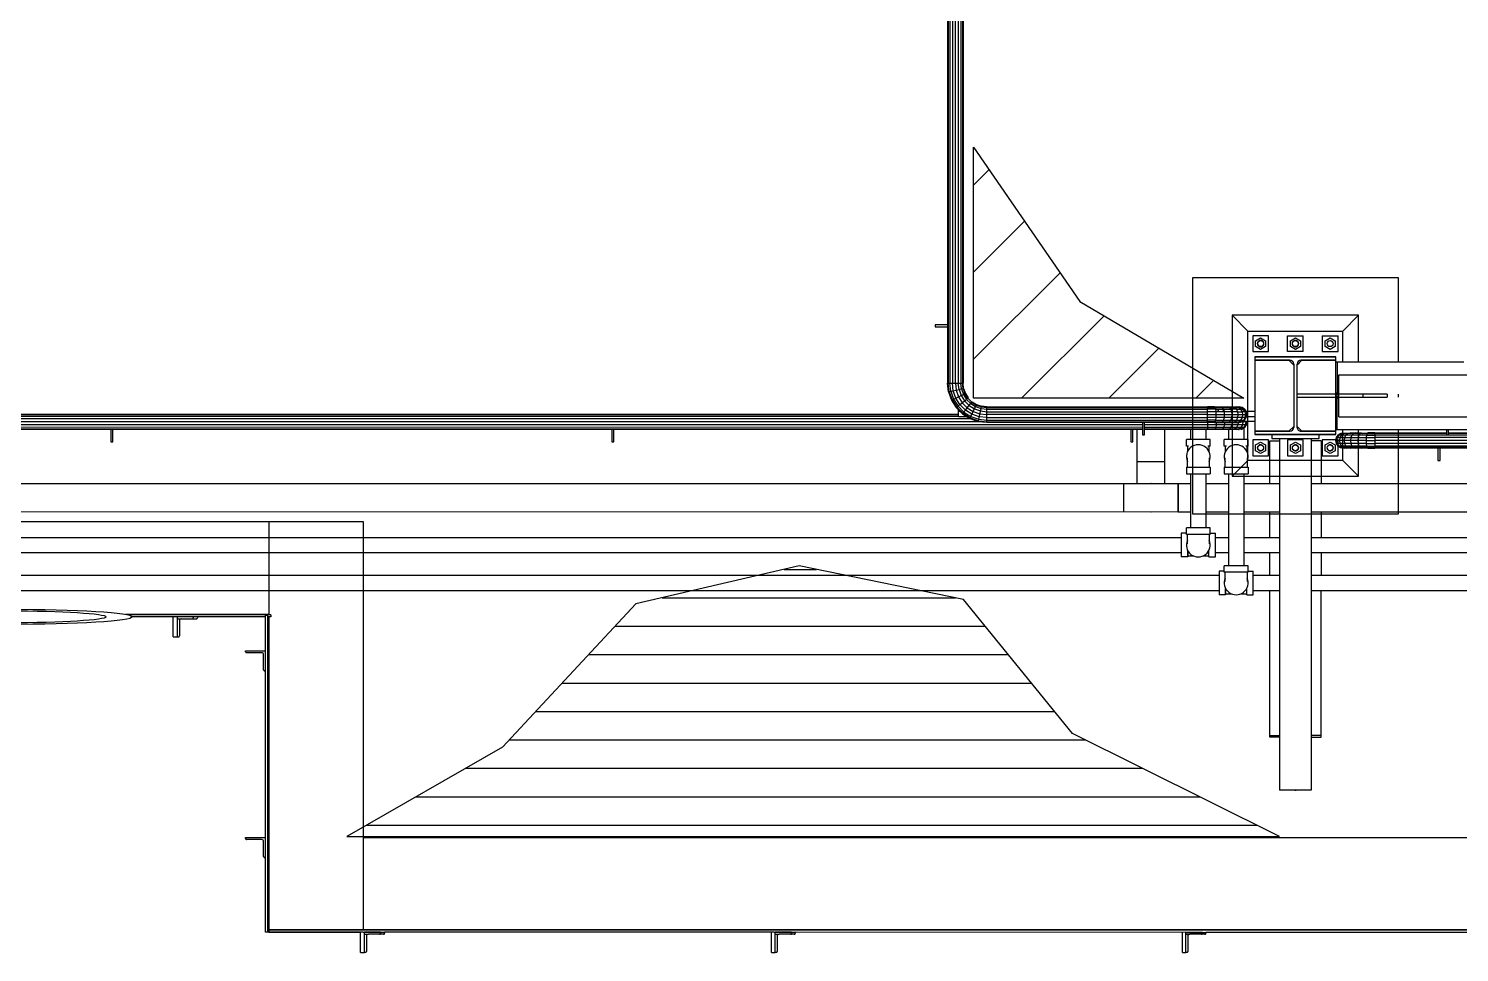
# Model space of a CAD drawing. Header units: metres. Extents: x 0 to 63075, y 0 to 44550.
# Drawn here: x 58190 to 58870, y 36322 to 36761 of the extents above; entities that cross this region are included whole.
import ezdxf

# ---------------------------------------------------------------- set-up
doc = ezdxf.new("R2010")
doc.units = ezdxf.units.M
doc.header["$LTSCALE"] = 75
for name, color, linetype in [('GSB', 7, 'Continuous'), ('ML6', 1, 'Continuous'), ('SL1', 8, 'Continuous')]:
    doc.layers.add(name, color=color, linetype=linetype)

# ---------------------------------------------------------------- blocks, each defined once
blk = doc.blocks.new('A$C6bae614f')
at = {"layer": 'SL1'}
h = blk.add_hatch(dxfattribs=at)
h.set_pattern_fill('_USER', color=256, scale=195, angle=44.9981, style=0, pattern_type=0)
h.set_pattern_definition([(44.99813, (326091.56, -18363.04), (-137.8813, 137.89033), [])])
h.paths.add_polyline_path([(404987.1, 18751.5), (405505.8, 18445.1), (404650.5, 18445.1), (404650.5, 19241)])
h = blk.add_hatch(dxfattribs=at)
h.set_pattern_fill('_USER', color=256, scale=90, angle=-0.0019, style=0, pattern_type=0)
h.set_pattern_definition([(359.99813, (326091.565, -18363.04), (0.00294, 90), [])])
h.paths.add_polyline_path([(402666.5, 17056.7), (405619.7, 17056.6), (404964.3, 17383.5), (404618.8, 17807.7), (404098.9, 17914.1), (403581.4, 17793.6), (403159.3, 17339.7)])
for p, q in [((404568.7, 21739.7), (404568.6, 18493.3)), ((404570.6, 21739.7), (404570.5, 18493.3)), ((404575.9, 21739.7), (404575.8, 18493.3)), ((404583.8, 21739.7), (404583.7, 18493.3)), ((404593, 18493.3), (404593.1, 21739.7)), ((404602.5, 21739.7), (404602.4, 18493.3)), ((404610.4, 21739.7), (404610.3, 18493.3)), ((404615.7, 21739.7), (404615.6, 18493.3)), ((404617.5, 21739.7), (404617.4, 18493.3)), ((405344.5, 18078.2), (405344.6, 18828.2)), ((405344.6, 18828.2), (405994.6, 18828.2)), ((405994.6, 18828.2), (405994.5, 18560.2)), ((405469.6, 18708.2), (405469.5, 18198.2)), ((405869.6, 18708.2), (405469.6, 18708.2)), ((405469.6, 18708.2), (405519.5, 18658.2)), ((405819.5, 18658.2), (405869.6, 18708.2)), ((405869.5, 18560.2), (405869.6, 18708.2)), ((404529.5, 18677.9), (404529.5, 18671.5)), ((404568.7, 18677.9), (404529.5, 18677.9)), ((404529.5, 18671.5), (404568.7, 18671.5)), ((405519.5, 18248.2), (405519.5, 18658.2)), ((405519.5, 18658.2), (405819.5, 18658.2)), ((405534.5, 18643.2), (405534.5, 18593.2)), ((405584.5, 18643.2), (405534.5, 18643.2)), ((405543.7, 18627.4), (405559.5, 18636.5)), ((405543.7, 18609.1), (405543.7, 18627.4)), ((405550.6, 18622.5), (405549.6, 18618.2)), ((405549.6, 18618.2), (405550.6, 18613.9)), ((405553.4, 18626), (405550.6, 18622.5)), ((405557.3, 18627.9), (405553.4, 18626)), ((405561.8, 18627.9), (405557.3, 18627.9)), ((405559.5, 18636.5), (405575.4, 18627.4)), ((405565.7, 18626), (405561.8, 18627.9)), ((405568.5, 18622.5), (405565.7, 18626)), ((405569.5, 18618.2), (405568.5, 18622.5)), ((405568.5, 18613.9), (405569.5, 18618.2)), ((405575.4, 18627.4), (405575.4, 18609.1)), ((405584.5, 18593.2), (405584.5, 18643.2)), ((405644.5, 18593.2), (405644.5, 18643.2)), ((405644.5, 18643.2), (405694.5, 18643.2)), ((405653.7, 18627.3), (405669.5, 18636.5)), ((405653.7, 18609.1), (405653.7, 18627.3)), ((405660.6, 18622.5), (405659.6, 18618.2)), ((405659.6, 18618.2), (405660.6, 18613.9)), ((405663.4, 18626), (405660.6, 18622.5)), ((405667.3, 18627.9), (405663.4, 18626)), ((405671.8, 18627.9), (405667.3, 18627.9)), ((405669.5, 18636.5), (405685.4, 18627.3)), ((405675.7, 18626), (405671.8, 18627.9)), ((405678.5, 18622.5), (405675.7, 18626)), ((405679.5, 18618.2), (405678.5, 18622.5)), ((405678.5, 18613.9), (405679.5, 18618.2)), ((405685.4, 18627.3), (405685.4, 18609.1)), ((405694.5, 18593.2), (405694.5, 18643.2)), ((405754.5, 18643.2), (405754.5, 18593.2)), ((405754.5, 18643.2), (405804.5, 18643.2)), ((405763.7, 18627.3), (405779.5, 18636.5)), ((405763.7, 18609.1), (405763.7, 18627.3)), ((405779.5, 18636.5), (405795.4, 18627.3)), ((405795.4, 18627.3), (405795.4, 18609.1)), ((405804.5, 18593.2), (405804.5, 18643.2)), ((405819.5, 18560.2), (405819.5, 18658.2)), ((405534.5, 18593.2), (405584.5, 18593.2)), ((405541.5, 18576.2), (405797.5, 18576.2)), ((405797.5, 18576.2), (405541.5, 18576.2)), ((405541.5, 18576.2), (405541.5, 18330.2)), ((405559.5, 18600), (405543.7, 18609.1)), ((405550.6, 18613.9), (405553.4, 18610.5)), ((405553.4, 18610.5), (405557.3, 18608.5)), ((405557.3, 18608.5), (405561.8, 18608.5)), ((405575.4, 18609.1), (405559.5, 18600)), ((405561.8, 18608.5), (405565.7, 18610.5)), ((405565.7, 18610.5), (405568.5, 18613.9)), ((405694.5, 18593.2), (405644.5, 18593.2)), ((405669.5, 18600), (405653.7, 18609.1)), ((405660.6, 18613.9), (405663.4, 18610.5)), ((405663.4, 18610.5), (405667.3, 18608.5)), ((405667.3, 18608.5), (405671.8, 18608.5)), ((405685.4, 18609.1), (405669.5, 18600)), ((405671.8, 18608.5), (405675.7, 18610.5)), ((405675.7, 18610.5), (405678.5, 18613.9)), ((405754.5, 18593.2), (405804.5, 18593.2)), ((405779.5, 18600), (405763.7, 18609.1)), ((405795.4, 18609.1), (405779.5, 18600)), ((405797.5, 18330.2), (405797.5, 18576.2)), ((405652.3, 18565.5), (405541.5, 18565.5)), ((405541.5, 18565.5), (405652.3, 18565.5)), ((405649.3, 18565.5), (405541.5, 18565.5)), ((405649.3, 18565.5), (405664.3, 18550.5)), ((405664.3, 18553.5), (405664.3, 18352.9)), ((405689.8, 18565.5), (405674.8, 18550.5)), ((405674.8, 18352.9), (405674.8, 18553.5)), ((405797.5, 18565.5), (405686.8, 18565.5)), ((405686.8, 18565.5), (405797.5, 18565.5)), ((405797.5, 18560.2), (406203, 18560.2)), ((405801.5, 18560.2), (405801.5, 18462.4)), ((404571.8, 18465.6), (404568.6, 18493.3)), ((404568.6, 18493.3), (404570.5, 18493.3)), ((404570.5, 18493.3), (404575.8, 18493.3)), ((404573.6, 18466), (404570.5, 18493.3)), ((404575.8, 18493.3), (404583.7, 18493.3)), ((404578.7, 18467.2), (404575.8, 18493.3)), ((404586.4, 18468.9), (404583.7, 18493.3)), ((404583.7, 18493.3), (404593, 18493.3)), ((404593, 18493.3), (404602.4, 18493.3)), ((404593, 18493.3), (404595.6, 18471)), ((404604.7, 18473.1), (404602.4, 18493.3)), ((404602.4, 18493.3), (404610.3, 18493.3)), ((404610.3, 18493.3), (404615.6, 18493.3)), ((404612.4, 18474.9), (404610.3, 18493.3)), ((404615.6, 18493.3), (404617.4, 18493.3)), ((404617.5, 18476), (404615.6, 18493.3)), ((404619.3, 18476.4), (404617.4, 18493.3)), ((405807.5, 18386.7), (405807.5, 18519.7)), ((405807.5, 18519.7), (410931.5, 18519.5)), ((404571.8, 18465.6), (404573.6, 18466)), ((404571.8, 18465.6), (404581, 18439.3)), ((404573.6, 18466), (404578.7, 18467.2)), ((404573.6, 18466), (404582.6, 18440.1)), ((404578.7, 18467.2), (404586.4, 18468.9)), ((404578.7, 18467.2), (404587.4, 18442.4)), ((404581, 18439.3), (404582.6, 18440.1)), ((404581, 18439.3), (404595.8, 18415.7)), ((404582.6, 18440.1), (404587.4, 18442.4)), ((404582.6, 18440.1), (404597.2, 18416.9)), ((404586.4, 18468.9), (404595.6, 18471)), ((404594.5, 18445.8), (404586.4, 18468.9)), ((404587.4, 18442.4), (404594.5, 18445.8)), ((404587.4, 18442.4), (404601.4, 18420.2)), ((404594.5, 18445.8), (404611.4, 18453.9)), ((404607.6, 18425.1), (404594.5, 18445.8)), ((404595.6, 18471), (404604.7, 18473.1)), ((404595.6, 18471), (404602.9, 18449.9)), ((404602.9, 18449.9), (404614.9, 18430.9)), ((404604.7, 18473.1), (404612.4, 18474.9)), ((404604.7, 18473.1), (404611.4, 18453.9)), ((404611.4, 18453.9), (404618.5, 18457.4)), ((404611.4, 18453.9), (404622.2, 18436.7)), ((404612.4, 18474.9), (404617.5, 18476)), ((404612.4, 18474.9), (404618.5, 18457.4)), ((404614.9, 18430.9), (404622.2, 18436.7)), ((404617.5, 18476), (404619.3, 18476.4)), ((404617.5, 18476), (404623.3, 18459.7)), ((404618.5, 18457.4), (404623.3, 18459.7)), ((404618.5, 18457.4), (404628.3, 18441.7)), ((404619.3, 18476.4), (404624.9, 18460.5)), ((404622.2, 18436.7), (404628.3, 18441.7)), ((404622.2, 18436.7), (404636.5, 18422.4)), ((404623.3, 18459.7), (404624.9, 18460.5)), ((404632.5, 18445), (404623.3, 18459.7)), ((404624.9, 18460.5), (404633.9, 18446.1)), ((404628.3, 18441.7), (404632.5, 18445)), ((404628.3, 18441.7), (404641.5, 18428.6)), ((404633.9, 18446.1), (404632.5, 18445)), ((404644.7, 18432.7), (404632.5, 18445)), ((405960.6, 18458), (405674.8, 18458)), ((405674.8, 18448.5), (405960.6, 18448.5)), ((405797.5, 18462.4), (405807.5, 18462.4)), ((405807.5, 18456.1), (405797.5, 18456.1)), ((405807.5, 18450.3), (405797.5, 18450.3)), ((405807.5, 18444), (405797.5, 18444)), ((405797.8, 18456.1), (405797.8, 18450.3)), ((405801.5, 18346.2), (405801.5, 18444)), ((405819.5, 18458), (405819.5, 18458.2)), ((405819.5, 18448.2), (405819.5, 18448.5)), ((405869.5, 18458), (405869.5, 18458.2)), ((405869.5, 18448.2), (405869.5, 18448.5)), ((405882.7, 18458), (405882.7, 18448.5)), ((405960.6, 18458), (405960.6, 18448.5)), ((405994.5, 18458.2), (405994.5, 18448.2)), ((398547.5, 18394.8), (404602.5, 18394.6)), ((404602.5, 18392.8), (398547.5, 18393)), ((404595.8, 18415.7), (404597.2, 18416.9)), ((404595.8, 18415.7), (404615.5, 18396)), ((404597.2, 18416.9), (404601.4, 18420.2)), ((404597.2, 18416.9), (404616.6, 18397.5)), ((404601.4, 18420.2), (404607.6, 18425.1)), ((404601.4, 18420.2), (404619.9, 18401.6)), ((404602.5, 18386.8), (404602.5, 18408.9)), ((404603, 18403.3), (404603, 18408.4)), ((404608.2, 18403.3), (404603, 18403.3)), ((404607.6, 18425.1), (404614.9, 18430.9)), ((404624.9, 18407.8), (404607.6, 18425.1)), ((404614.9, 18430.9), (404630.7, 18415.1)), ((404615.5, 18396), (404616.6, 18397.5)), ((404615.5, 18396), (404639.1, 18381.2)), ((404616.6, 18397.5), (404624.9, 18407.8)), ((404616.6, 18397.5), (404639.9, 18382.9)), ((404619.9, 18401.6), (404642.2, 18387.6)), ((404624.9, 18407.8), (404630.7, 18415.1)), ((404645.6, 18394.8), (404624.9, 18407.8)), ((404630.7, 18415.1), (404644.7, 18432.7)), ((404630.7, 18415.1), (404649.7, 18403.2)), ((404636.5, 18422.4), (404653.7, 18411.6)), ((404641.5, 18428.6), (404657.1, 18418.7)), ((404642.2, 18387.6), (404659.4, 18423.5)), ((404645.9, 18434.2), (404644.7, 18432.7)), ((404644.7, 18432.7), (404659.4, 18423.5)), ((404668.7, 18386.7), (404645.6, 18394.8)), ((404645.9, 18434.2), (404660.2, 18425.1)), ((404649.7, 18403.2), (404670.8, 18395.8)), ((404653.7, 18411.6), (404672.9, 18404.9)), ((404657.1, 18418.7), (404674.6, 18412.6)), ((404659.4, 18423.5), (404660.2, 18425.1)), ((404659.4, 18423.5), (404675.8, 18417.7)), ((404660.2, 18425.1), (404676.2, 18419.6)), ((404666.9, 18378.9), (404674.6, 18412.6)), ((404670.8, 18395.8), (404693, 18393.3)), ((404672.9, 18404.9), (404693, 18402.6)), ((404674.6, 18412.6), (404675.8, 18417.7)), ((404674.6, 18412.6), (404693, 18410.5)), ((404675.8, 18417.7), (404676.2, 18419.6)), ((404675.8, 18417.7), (404693, 18415.8)), ((404693, 18417.7), (404676.2, 18419.6)), ((404693, 18417.7), (405391.5, 18417.6)), ((404693, 18415.8), (404693, 18417.7)), ((404693, 18402.6), (404693, 18415.8)), ((404693, 18415.8), (405391.5, 18415.8)), ((404693, 18410.5), (405391.5, 18410.5)), ((404693, 18402.6), (405391.5, 18402.6)), ((404693, 18393.3), (404693, 18402.6)), ((404693, 18383.9), (404693, 18393.3)), ((405391.5, 18393.2), (404693, 18393.3)), ((405391.5, 18410.5), (405391.5, 18417.6)), ((405413.8, 18417.6), (405391.5, 18417.6)), ((405391.5, 18415.8), (405415.9, 18415.8)), ((405391.5, 18402.6), (405391.5, 18410.5)), ((405417.6, 18410.5), (405391.5, 18410.5)), ((405418.8, 18402.6), (405391.5, 18402.6)), ((405391.5, 18393.2), (405391.5, 18402.6)), ((405391.5, 18383.9), (405391.5, 18393.2)), ((405391.5, 18393.2), (405419.2, 18393.2)), ((405410, 18410.5), (405411.7, 18415.8)), ((405413.8, 18417.6), (405469.7, 18417.6)), ((405415.9, 18415.8), (405413.8, 18417.6)), ((405415.9, 18415.8), (405490.1, 18415.8)), ((405415.9, 18415.8), (405417.6, 18410.5)), ((405418.8, 18402.6), (405417.6, 18410.5)), ((405417.6, 18410.5), (405464.7, 18410.5)), ((405425.3, 18403.2), (405418.7, 18403.2)), ((405487.4, 18402.6), (405418.8, 18402.6)), ((405419.2, 18393.2), (405418.8, 18402.6)), ((405418.8, 18383.9), (405419.2, 18393.2)), ((405419.2, 18393.2), (405445.5, 18393.2)), ((405425.2, 18402.6), (405427.4, 18410.5)), ((405439, 18415.8), (405434.9, 18417.6)), ((405442.4, 18410.5), (405439, 18415.8)), ((405441.7, 18407.1), (405439.8, 18402.6)), ((405441.4, 18408.2), (405443.1, 18408.2)), ((405443.1, 18402.6), (405441.4, 18408.2)), ((405442.7, 18409.5), (405442.2, 18408.2)), ((405442.4, 18410.5), (405444.7, 18402.6)), ((405445.5, 18393.2), (405444.7, 18402.6)), ((405444.7, 18383.9), (405445.5, 18393.2)), ((405445.5, 18393.2), (405503.6, 18393.2)), ((405459.7, 18415.8), (405453.9, 18417.6)), ((405464.7, 18410.5), (405459.7, 18415.8)), ((405462.4, 18415.8), (405460.9, 18414.5)), ((405483.2, 18410.5), (405464.7, 18410.5)), ((405467.9, 18402.6), (405464.7, 18410.5)), ((405473.2, 18415.8), (405466.1, 18410.5)), ((405469.1, 18393.2), (405467.9, 18402.6)), ((405467.9, 18383.9), (405469.1, 18393.2)), ((405469.7, 18417.6), (405481.6, 18417.6)), ((405477, 18415.8), (405469.7, 18417.6)), ((405478.3, 18414.7), (405472.2, 18410.5)), ((405479.3, 18413.8), (405474.3, 18410.5)), ((405477, 18415.8), (405483.2, 18410.5)), ((405481.8, 18411.7), (405480, 18410.5)), ((405490.1, 18415.8), (405481.6, 18417.6)), ((405481.6, 18417.6), (405489, 18417.6)), ((405487.4, 18402.6), (405483.2, 18410.5)), ((405483.2, 18410.5), (405497.2, 18410.5)), ((405488.8, 18393.2), (405487.4, 18402.6)), ((405487.4, 18402.6), (405502, 18402.6)), ((405487.4, 18383.9), (405488.8, 18393.2)), ((405498.1, 18415.8), (405489, 18417.6)), ((405489, 18417.6), (405491.5, 18417.6)), ((405497.2, 18410.5), (405490.1, 18415.8)), ((405490.1, 18415.8), (405498.1, 18415.8)), ((405500.9, 18415.8), (405491.5, 18417.6)), ((405497.2, 18410.5), (405508.8, 18410.5)), ((405502, 18402.6), (405497.2, 18410.5)), ((405505.9, 18410.5), (405498.1, 18415.8)), ((405498.1, 18415.8), (405500.9, 18415.8)), ((405508.8, 18410.5), (405500.9, 18415.8)), ((405509.8, 18403.2), (405501.6, 18403.2)), ((405511, 18402.6), (405502, 18402.6)), ((405503.6, 18393.2), (405502, 18402.6)), ((405502, 18383.9), (405503.6, 18393.2)), ((405506.5, 18408.2), (405503.1, 18410.5)), ((405503.6, 18393.2), (405512.8, 18393.2)), ((405510.3, 18402.6), (405506.5, 18408.2)), ((405508.8, 18410.5), (405514.1, 18402.6)), ((405512.8, 18393.2), (405511, 18402.6)), ((405511, 18383.9), (405512.8, 18393.2)), ((405515.9, 18393.2), (405512.8, 18393.2)), ((405541.5, 18403.2), (405513.6, 18403.2)), ((405514.1, 18402.6), (405515.9, 18393.2)), ((405514.1, 18383.9), (405515.9, 18393.2)), ((404602.5, 18387.5), (398547.5, 18387.7)), ((404643.6, 18379.6), (398547.5, 18379.8)), ((404680.8, 18370.2), (398547.5, 18370.4)), ((405185.2, 18360.9), (398547.5, 18361.1)), ((405185.2, 18353), (398547.5, 18353.2)), ((405185.2, 18347.7), (398547.5, 18347.9)), ((405185.2, 18345.8), (398547.5, 18346)), ((401919.5, 18345.9), (401919.5, 18306.8)), ((401925.9, 18306.8), (401925.9, 18345.9)), ((403505.5, 18345.9), (403505.5, 18306.8)), ((403511.9, 18306.8), (403511.9, 18345.9)), ((404630.2, 18386.8), (404602.5, 18386.8)), ((404639.1, 18381.2), (404639.9, 18382.9)), ((404639.1, 18381.2), (404665.4, 18372)), ((404639.9, 18382.9), (404642.2, 18387.6)), ((404639.9, 18382.9), (404665.8, 18373.8)), ((404642.2, 18387.6), (404666.9, 18378.9)), ((404665.4, 18372), (404665.8, 18373.8)), ((404665.4, 18372), (404693, 18368.9)), ((404665.8, 18373.8), (404666.9, 18378.9)), ((404665.8, 18373.8), (404693, 18370.7)), ((404666.9, 18378.9), (404693, 18376)), ((404693, 18383.9), (404668.7, 18386.7)), ((404693, 18383.9), (405391.5, 18383.9)), ((404693, 18376), (404693, 18383.9)), ((404693, 18370.7), (404693, 18376)), ((404693, 18376), (405391.5, 18376)), ((404693, 18368.9), (404693, 18370.7)), ((404693, 18370.7), (405391.5, 18370.7)), ((404693, 18368.9), (405391.5, 18368.8)), ((405148.7, 18345.8), (405148.7, 18306.7)), ((405155, 18306.7), (405155, 18345.8)), ((405167.6, 18345.8), (405167.6, 18174.7)), ((405185.2, 18368.8), (405185.2, 18329.7)), ((405191.5, 18329.7), (405191.5, 18368.8)), ((405391.5, 18360.9), (405191.5, 18360.9)), ((405391.5, 18353), (405191.5, 18353)), ((405391.5, 18347.7), (405191.5, 18347.7)), ((405391.5, 18345.8), (405191.5, 18345.8)), ((405256.5, 18174.7), (405256.5, 18345.8)), ((405337.9, 18345.8), (405337.9, 18314.3)), ((405386.2, 18345.8), (405386.2, 18314.3)), ((405418.8, 18383.9), (405391.5, 18383.9)), ((405391.5, 18370.7), (405391.5, 18383.9)), ((405417.6, 18376), (405391.5, 18376)), ((405415.9, 18370.7), (405391.5, 18370.7)), ((405391.5, 18368.8), (405391.5, 18370.7)), ((405391.5, 18368.8), (405391.5, 18360.9)), ((405413.8, 18368.8), (405391.5, 18368.8)), ((405418.8, 18360.9), (405391.5, 18360.9)), ((405391.5, 18360.9), (405391.5, 18347.7)), ((405442.4, 18353), (405391.5, 18353)), ((405391.5, 18347.7), (405391.5, 18345.8)), ((405415.9, 18347.7), (405391.5, 18347.7)), ((405413.8, 18345.8), (405391.5, 18345.8)), ((405413.8, 18368.8), (405415.9, 18370.7)), ((405413.8, 18368.8), (405434.9, 18368.8)), ((405415.9, 18347.7), (405413.8, 18345.8)), ((405434.9, 18345.8), (405413.8, 18345.8)), ((405415.9, 18370.7), (405417.6, 18376)), ((405415.9, 18370.7), (405490.1, 18370.7)), ((405417.6, 18353), (405415.9, 18347.7)), ((405439, 18347.7), (405415.9, 18347.7)), ((405417.6, 18376), (405418.8, 18383.9)), ((405417.6, 18376), (405508.8, 18376)), ((405418.8, 18360.9), (405417.6, 18353)), ((405487.4, 18383.9), (405418.8, 18383.9)), ((405419.2, 18368.8), (405418.8, 18360.9)), ((405444.7, 18360.9), (405418.8, 18360.9)), ((405434.9, 18368.8), (405439, 18370.7)), ((405434.9, 18368.8), (405453.9, 18368.8)), ((405439, 18347.7), (405434.9, 18345.8)), ((405453.9, 18345.8), (405434.9, 18345.8)), ((405439, 18370.7), (405442.4, 18376)), ((405442.4, 18353), (405439, 18347.7)), ((405459.7, 18347.7), (405439, 18347.7)), ((405442.4, 18376), (405444.7, 18383.9)), ((405444.7, 18360.9), (405442.4, 18353)), ((405464.6, 18353), (405442.4, 18353)), ((405445.4, 18368.8), (405444.7, 18360.9)), ((405467.9, 18360.9), (405444.7, 18360.9)), ((405453.9, 18368.8), (405459.7, 18370.7)), ((405453.9, 18368.8), (405491.5, 18368.8)), ((405459.7, 18347.7), (405453.9, 18345.8)), ((405469.7, 18345.8), (405453.9, 18345.8)), ((405457.9, 18345.8), (405457.9, 18314.3)), ((405459.7, 18370.7), (405464.7, 18376)), ((405464.6, 18353), (405459.7, 18347.7)), ((405477, 18347.7), (405459.7, 18347.7)), ((405467.9, 18360.9), (405464.6, 18353)), ((405483.2, 18353), (405464.6, 18353)), ((405464.7, 18376), (405467.9, 18383.9)), ((405468.9, 18368.8), (405467.9, 18360.9)), ((405487.3, 18360.9), (405467.9, 18360.9)), ((405469.7, 18368.8), (405477, 18370.7)), ((405477, 18347.7), (405469.7, 18345.8)), ((405489, 18345.8), (405469.7, 18345.8)), ((405477, 18370.7), (405483.2, 18376)), ((405483.2, 18353), (405477, 18347.7)), ((405498.1, 18347.7), (405477, 18347.7)), ((405481.6, 18368.8), (405490.1, 18370.7)), ((405490.1, 18347.7), (405481.6, 18345.8)), ((405483.2, 18376), (405487.4, 18383.9)), ((405487.3, 18360.9), (405483.2, 18353)), ((405497.2, 18353), (405483.2, 18353)), ((405488.6, 18368.8), (405487.3, 18360.9)), ((405501.9, 18360.9), (405487.3, 18360.9)), ((405514.1, 18383.9), (405487.4, 18383.9)), ((405489, 18368.8), (405498.1, 18370.7)), ((405498.1, 18347.7), (405489, 18345.8)), ((405489, 18345.8), (405491.5, 18345.8)), ((405490.1, 18370.7), (405497.2, 18376)), ((405490.1, 18370.7), (405498.1, 18370.7)), ((405497.2, 18353), (405490.1, 18347.7)), ((405491.5, 18368.8), (405500.9, 18370.7)), ((405500.9, 18347.7), (405491.5, 18345.8)), ((405497.2, 18376), (405502, 18383.9)), ((405501.9, 18360.9), (405497.2, 18353)), ((405505.9, 18353), (405497.2, 18353)), ((405498.1, 18370.7), (405505.9, 18376)), ((405498.1, 18370.7), (405500.9, 18370.7)), ((405505.9, 18353), (405498.1, 18347.7)), ((405498.1, 18347.7), (405500.9, 18347.7)), ((405503.6, 18370.2), (405498.5, 18370.2)), ((405500.9, 18370.7), (405508.8, 18376)), ((405508.8, 18353), (405500.9, 18347.7)), ((405503.6, 18370.2), (405501.9, 18360.9)), ((405511, 18360.9), (405501.9, 18360.9)), ((405541.5, 18372), (405502.9, 18372)), ((405503.3, 18372), (405503.6, 18370.2)), ((405512.8, 18370.2), (405503.6, 18370.2)), ((405505.9, 18376), (405511, 18383.9)), ((405511, 18360.9), (405505.9, 18353)), ((405505.9, 18353), (405508.8, 18353)), ((405506.2, 18351.2), (405506.2, 18314.3)), ((405508.8, 18376), (405514.1, 18383.9)), ((405514.1, 18360.9), (405508.8, 18353)), ((405512.8, 18370.2), (405511, 18360.9)), ((405511, 18360.9), (405514.1, 18360.9)), ((405512.5, 18372), (405512.8, 18370.2)), ((405512.8, 18370.2), (405515.9, 18370.2)), ((405515.9, 18370.2), (405514.1, 18360.9)), ((405541.5, 18386.7), (405514.7, 18386.7)), ((405515.6, 18372), (405515.9, 18370.2)), ((405664.3, 18355.9), (405649.3, 18340.9)), ((405689.8, 18340.9), (405674.8, 18355.9)), ((405797.5, 18346.2), (410941.5, 18346)), ((405807.5, 18386.7), (410931.5, 18386.5)), ((405819.5, 18248.2), (405819.5, 18346.2)), ((405869.5, 18198.2), (405869.5, 18346.2)), ((405994.5, 18346.2), (405994.5, 18078.2)), ((406147.5, 18346.2), (406147.5, 18329.7)), ((406153.9, 18329.7), (406153.9, 18346.2)), ((401919.5, 18306.8), (401925.9, 18306.8)), ((403505.5, 18306.8), (403511.9, 18306.8)), ((405148.7, 18306.7), (405155, 18306.7)), ((405185.2, 18329.7), (405191.5, 18329.7)), ((405399.8, 18314.3), (405324.3, 18314.3)), ((405324.3, 18293.7), (405324.3, 18314.3)), ((405399.8, 18293.7), (405399.8, 18314.3)), ((405519.8, 18314.3), (405444.3, 18314.3)), ((405444.3, 18293.7), (405444.3, 18314.3)), ((405519.8, 18293.7), (405519.8, 18314.3)), ((405534.5, 18313.2), (405534.5, 18263.2)), ((405584.5, 18313.2), (405534.5, 18313.2)), ((405541.5, 18340.9), (405652.3, 18340.9)), ((405652.3, 18340.9), (405541.5, 18340.9)), ((405797.5, 18330.2), (405541.5, 18330.2)), ((405541.5, 18330.2), (405797.5, 18330.2)), ((405543.7, 18297.4), (405559.5, 18306.5)), ((405559.5, 18306.5), (405575.3, 18297.4)), ((405584.5, 18263.2), (405584.5, 18313.2)), ((405588.3, 18310.2), (405619.5, 18310.2)), ((405588.3, 18174.7), (405588.3, 18310.2)), ((405594.5, 18330.2), (405594.5, 18317.7)), ((405594.5, 18317.7), (405744.5, 18317.7)), ((405619.5, 18317.7), (405619.5, 17203.2)), ((405694.5, 18313.2), (405644.5, 18313.2)), ((405644.5, 18313.2), (405644.5, 18263.2)), ((405653.7, 18297.3), (405669.5, 18306.5)), ((405669.5, 18306.5), (405685.3, 18297.3)), ((405686.8, 18340.9), (405797.5, 18340.9)), ((405797.5, 18340.9), (405686.8, 18340.9)), ((405694.5, 18263.2), (405694.5, 18313.2)), ((405719.5, 18317.7), (405719.5, 17203.2)), ((405750.7, 18310.2), (405719.5, 18310.2)), ((405744.5, 18317.7), (405744.5, 18330.2)), ((405750.7, 18310.2), (405750.7, 18174.7)), ((405754.5, 18313.2), (405754.5, 18263.2)), ((405804.5, 18313.2), (405754.5, 18313.2)), ((405763.7, 18297.3), (405779.5, 18306.5)), ((405779.5, 18306.5), (405795.3, 18297.3)), ((405798.5, 18320.5), (405796.6, 18311.2)), ((405799.8, 18311.2), (405796.6, 18311.2)), ((405796.6, 18311.2), (405798.5, 18301.9)), ((405803.8, 18328.5), (405798.5, 18320.5)), ((405801.6, 18320.5), (405798.5, 18320.5)), ((405798.5, 18301.9), (405803.8, 18293.9)), ((405893.8, 18301.9), (405798.5, 18301.9)), ((405801.6, 18320.5), (405799.8, 18311.2)), ((405809, 18311.2), (405799.8, 18311.2)), ((405799.8, 18311.2), (405801.6, 18301.9)), ((405806.7, 18328.5), (405801.6, 18320.5)), ((405801.6, 18320.5), (405810.6, 18320.5)), ((405801.6, 18301.9), (405806.7, 18293.9)), ((405803.8, 18328.5), (405811.7, 18333.7)), ((405806.7, 18328.5), (405803.8, 18328.5)), ((405804.5, 18263.2), (405804.5, 18313.2)), ((405814.4, 18333.7), (405806.7, 18328.5)), ((405829.4, 18328.5), (405806.7, 18328.5)), ((405810.6, 18320.5), (405809, 18311.2)), ((405809, 18311.2), (405810.6, 18301.9)), ((405893.4, 18311.2), (405809, 18311.2)), ((405815.4, 18328.5), (405810.6, 18320.5)), ((405810.6, 18320.5), (405893.8, 18320.5)), ((405810.6, 18301.9), (405815.4, 18293.9)), ((405811.7, 18333.7), (405821, 18335.6)), ((405822.5, 18333.7), (405814.4, 18333.7)), ((405822.5, 18333.7), (405815.4, 18328.5)), ((405821, 18335.6), (405830.4, 18333.7)), ((405896.7, 18333.7), (405822.5, 18333.7)), ((405825.2, 18320.5), (405823.8, 18311.2)), ((405823.8, 18311.2), (405825.2, 18301.9)), ((405829.4, 18328.5), (405825.2, 18320.5)), ((405825.2, 18301.9), (405829.4, 18293.9)), ((405835.6, 18333.7), (405829.4, 18328.5)), ((405847.9, 18328.5), (405829.4, 18328.5)), ((405850.2, 18333.7), (405842.9, 18335.6)), ((405842.9, 18335.6), (405858.7, 18335.6)), ((405844.6, 18320.5), (405843.5, 18311.2)), ((405843.5, 18311.2), (405844.6, 18301.9)), ((405847.9, 18328.5), (405844.6, 18320.5)), ((405844.6, 18301.9), (405847.9, 18293.9)), ((405852.9, 18333.7), (405847.9, 18328.5)), ((405894.9, 18328.5), (405847.9, 18328.5)), ((405858.7, 18335.6), (405877.7, 18335.6)), ((405864.5, 18333.7), (405858.7, 18335.6)), ((405867.9, 18320.5), (405867.1, 18311.2)), ((405867.1, 18311.2), (405867.9, 18301.9)), ((405870.2, 18328.5), (405867.9, 18320.5)), ((405867.9, 18301.9), (405870.2, 18293.9)), ((405873.6, 18333.7), (405870.2, 18328.5)), ((405877.7, 18335.6), (405881.7, 18333.7)), ((405893.8, 18320.5), (405893.4, 18311.2)), ((405893.4, 18311.2), (405893.8, 18301.9)), ((405893.4, 18311.2), (405921, 18311.2)), ((405894.9, 18328.5), (405893.8, 18320.5)), ((405893.8, 18320.5), (405921, 18320.5)), ((405893.8, 18301.9), (405894.9, 18293.9)), ((405893.8, 18301.9), (405921, 18301.9)), ((405896.7, 18333.7), (405894.9, 18328.5)), ((405894.9, 18328.5), (405921, 18328.5)), ((405898.8, 18335.6), (405896.7, 18333.7)), ((405896.7, 18333.7), (405921, 18333.7)), ((405921, 18335.6), (405898.8, 18335.6)), ((405921, 18335.6), (406147.5, 18335.6)), ((405921, 18335.6), (405921, 18333.7)), ((406147.5, 18333.7), (405921, 18333.7)), ((405921, 18333.7), (405921, 18293.9)), ((410607.7, 18328.3), (405921, 18328.5)), ((410607.7, 18320.4), (405921, 18320.5)), ((410596.6, 18311.1), (405921, 18311.2)), ((410596.6, 18301.7), (405921, 18301.9)), ((406147.5, 18329.7), (406153.9, 18329.7)), ((406153.9, 18335.6), (410607.7, 18335.5)), ((410607.7, 18333.6), (406153.9, 18333.7)), ((405331.4, 18293.7), (405324.3, 18293.7)), ((405327.5, 18293.7), (405327.5, 18275.4)), ((405327.5, 18226.8), (405327.5, 18256.1)), ((405399.8, 18293.7), (405392.7, 18293.7)), ((405396.6, 18275.4), (405396.6, 18293.7)), ((405396.6, 18256.1), (405396.6, 18226.8)), ((405451.4, 18293.7), (405444.3, 18293.7)), ((405447.5, 18293.7), (405447.5, 18275.4)), ((405447.5, 18226.8), (405447.5, 18256.1)), ((405519.8, 18293.7), (405512.7, 18293.7)), ((405516.6, 18275.4), (405516.6, 18293.7)), ((405516.6, 18256.1), (405516.6, 18226.7)), ((405534.5, 18263.2), (405584.5, 18263.2)), ((405543.7, 18279.1), (405543.7, 18297.4)), ((405559.5, 18270), (405543.7, 18279.1)), ((405550.6, 18292.5), (405549.6, 18288.2)), ((405549.6, 18288.2), (405550.6, 18283.9)), ((405553.4, 18296), (405550.6, 18292.5)), ((405550.6, 18283.9), (405553.4, 18280.5)), ((405557.3, 18297.9), (405553.4, 18296)), ((405553.4, 18280.5), (405557.3, 18278.5)), ((405561.7, 18297.9), (405557.3, 18297.9)), ((405557.3, 18278.5), (405561.7, 18278.5)), ((405575.3, 18279.1), (405559.5, 18270)), ((405565.7, 18296), (405561.7, 18297.9)), ((405561.7, 18278.5), (405565.7, 18280.5)), ((405568.5, 18292.5), (405565.7, 18296)), ((405565.7, 18280.5), (405568.5, 18283.9)), ((405569.4, 18288.2), (405568.5, 18292.5)), ((405568.5, 18283.9), (405569.4, 18288.2)), ((405575.3, 18297.4), (405575.3, 18279.1)), ((405644.5, 18263.2), (405694.5, 18263.2)), ((405653.7, 18279.1), (405653.7, 18297.3)), ((405669.5, 18270), (405653.7, 18279.1)), ((405660.6, 18292.5), (405659.6, 18288.2)), ((405659.6, 18288.2), (405660.6, 18283.9)), ((405663.4, 18296), (405660.6, 18292.5)), ((405660.6, 18283.9), (405663.4, 18280.5)), ((405667.3, 18297.9), (405663.4, 18296)), ((405663.4, 18280.5), (405667.3, 18278.5)), ((405671.7, 18297.9), (405667.3, 18297.9)), ((405667.3, 18278.5), (405671.7, 18278.5)), ((405685.3, 18279.1), (405669.5, 18270)), ((405675.7, 18296), (405671.7, 18297.9)), ((405671.7, 18278.5), (405675.7, 18280.5)), ((405678.5, 18292.5), (405675.7, 18296)), ((405675.7, 18280.5), (405678.5, 18283.9)), ((405679.4, 18288.2), (405678.5, 18292.5)), ((405678.5, 18283.9), (405679.4, 18288.2)), ((405685.3, 18297.3), (405685.3, 18279.1)), ((405754.5, 18263.2), (405804.5, 18263.2)), ((405763.7, 18279.1), (405763.7, 18297.3)), ((405779.5, 18270), (405763.7, 18279.1)), ((405770.6, 18292.5), (405769.6, 18288.2)), ((405769.6, 18288.2), (405770.6, 18283.9)), ((405773.4, 18296), (405770.6, 18292.5)), ((405770.6, 18283.9), (405773.4, 18280.5)), ((405777.3, 18297.9), (405773.4, 18296)), ((405773.4, 18280.5), (405777.3, 18278.5)), ((405781.7, 18297.9), (405777.3, 18297.9)), ((405777.3, 18278.5), (405781.7, 18278.5)), ((405795.3, 18279.1), (405779.5, 18270)), ((405785.7, 18296), (405781.7, 18297.9)), ((405781.7, 18278.5), (405785.7, 18280.5)), ((405788.5, 18292.5), (405785.7, 18296)), ((405785.7, 18280.5), (405788.5, 18283.9)), ((405789.4, 18288.2), (405788.5, 18292.5)), ((405788.5, 18283.9), (405789.4, 18288.2)), ((405795.3, 18297.3), (405795.3, 18279.1)), ((405806.7, 18293.9), (405803.8, 18293.9)), ((405803.8, 18293.9), (405811.7, 18288.7)), ((405815.4, 18293.9), (405806.7, 18293.9)), ((405806.7, 18293.9), (405814.4, 18288.7)), ((405822.5, 18288.7), (405811.7, 18288.7)), ((405811.7, 18288.7), (405821, 18286.8)), ((405814.4, 18288.7), (405823.5, 18286.8)), ((405815.4, 18293.9), (405822.5, 18288.7)), ((405829.4, 18293.9), (405815.4, 18293.9)), ((405823.5, 18286.8), (405821, 18286.8)), ((405822.5, 18288.7), (405830.9, 18286.8)), ((405896.7, 18288.7), (405822.5, 18288.7)), ((405830.9, 18286.8), (405823.5, 18286.8)), ((405829.4, 18293.9), (405835.6, 18288.7)), ((405894.9, 18293.9), (405829.4, 18293.9)), ((405898.8, 18286.8), (405830.9, 18286.8)), ((405835.6, 18288.7), (405842.9, 18286.8)), ((405847.9, 18293.9), (405852.9, 18288.7)), ((405852.9, 18288.7), (405858.7, 18286.8)), ((405870.2, 18293.9), (405873.6, 18288.7)), ((405873.6, 18288.7), (405877.6, 18286.8)), ((405894.9, 18293.9), (405921, 18293.9)), ((405894.9, 18293.9), (405896.7, 18288.7)), ((405896.7, 18288.7), (405898.8, 18286.8)), ((405896.7, 18288.7), (405921, 18288.7)), ((405898.8, 18286.8), (405921, 18286.8)), ((405921, 18293.9), (405921, 18288.7)), ((410596.6, 18293.8), (405921, 18293.9)), ((405921, 18288.7), (405921, 18286.8)), ((410599.8, 18288.5), (405921, 18288.7)), ((410599.8, 18286.7), (405921, 18286.8)), ((406121, 18286.8), (406121, 18247.7)), ((406127.4, 18247.7), (406127.4, 18286.8)), ((405256.5, 18244.2), (405167.6, 18244.2)), ((405324.3, 18226.8), (405399.8, 18226.8)), ((405324.3, 18226.8), (405324.3, 18206.1)), ((405399.8, 18226.8), (405399.8, 18206.1)), ((405444.3, 18226.8), (405519.8, 18226.7)), ((405444.3, 18226.8), (405444.3, 18206.1)), ((405469.5, 18198.2), (405519.5, 18248.2)), ((405819.5, 18248.2), (405519.5, 18248.2)), ((405519.8, 18226.7), (405519.8, 18206.1)), ((405819.5, 18248.2), (405869.5, 18198.2)), ((406121, 18247.7), (406127.4, 18247.7)), ((398564.2, 18174.9), (405298, 18174.7)), ((405126, 18085.8), (405126, 18174.7)), ((405298, 18085.8), (405298, 18174.7)), ((405298, 18174.7), (405298, 18085.8)), ((405298, 18174.7), (405337.9, 18174.7)), ((405324.3, 18206.1), (405399.8, 18206.1)), ((405337.9, 18206.1), (405337.9, 18034.3)), ((405386.2, 18206.1), (405386.2, 18034.3)), ((405386.2, 18174.7), (405457.9, 18174.7)), ((405444.3, 18206.1), (405519.8, 18206.1)), ((405457.9, 18206.1), (405457.9, 17914.3)), ((405469.5, 18198.2), (405869.5, 18198.2)), ((405506.2, 18206.1), (405506.2, 17914.3)), ((405506.2, 18174.7), (405619.5, 18174.7)), ((405719.5, 18174.7), (410607.7, 18174.5)), ((398564.2, 18086), (405298, 18085.8)), ((405298, 18085.8), (405337.9, 18085.8)), ((405994.5, 18078.2), (405344.5, 18078.2)), ((405386.2, 18085.8), (405457.9, 18085.8)), ((405506.2, 18085.8), (405619.5, 18085.8)), ((405588.3, 18004.3), (405588.3, 18085.8)), ((405719.5, 18085.8), (410607.7, 18085.6)), ((405750.7, 18085.8), (405750.7, 18004.3)), ((402719.5, 18053.3), (392169.5, 18053.7)), ((402419.5, 18053.3), (402419.5, 17759)), ((402719.5, 16761.3), (402719.5, 18053.3)), ((405399.7, 18034.3), (405324.3, 18034.3)), ((405324.3, 18013.7), (405324.3, 18034.3)), ((405399.7, 18013.7), (405399.7, 18034.3)), ((398564.2, 18004.6), (405307.9, 18004.4)), ((405307.9, 18017.9), (405307.9, 17942.5)), ((405324.3, 18017.9), (405307.9, 18017.9)), ((405399.7, 18013.7), (405324.3, 18013.7)), ((405327.5, 17984.3), (405327.5, 18013.7)), ((405396.6, 18013.7), (405396.6, 17984.3)), ((405399.7, 18017.9), (405416.1, 18017.9)), ((405416.1, 17942.5), (405416.1, 18017.9)), ((405416.1, 18004.4), (405457.9, 18004.4)), ((405506.2, 18004.4), (405619.5, 18004.3)), ((405719.5, 18004.3), (410607.7, 18004.2)), ((398564.2, 17956.3), (405307.9, 17956.1)), ((405328.6, 17942.5), (405307.9, 17942.5)), ((405328.6, 17945.7), (405328.6, 17962.8)), ((405328.6, 17962.8), (405328.6, 17942.5)), ((405328.6, 17945.7), (405346.9, 17945.7)), ((405377.2, 17945.7), (405395.5, 17945.7)), ((405395.5, 17942.5), (405395.5, 17962.8)), ((405395.5, 17942.5), (405416.1, 17942.5)), ((405416.1, 17956.1), (405457.9, 17956.1)), ((405506.2, 17956.1), (405619.5, 17956.1)), ((405588.3, 17884.3), (405588.3, 17956.1)), ((405719.5, 17956.1), (410607.7, 17955.9)), ((405750.7, 17956.1), (405750.7, 17884.3)), ((405427.9, 17897.9), (405427.9, 17822.5)), ((405444.3, 17897.9), (405427.9, 17897.9)), ((405444.3, 17893.7), (405444.3, 17914.3)), ((405519.7, 17914.3), (405444.3, 17914.3)), ((405519.7, 17893.7), (405444.3, 17893.7)), ((405447.5, 17864.3), (405447.5, 17893.7)), ((405516.6, 17893.7), (405516.6, 17864.3)), ((405519.7, 17893.7), (405519.7, 17914.3)), ((405519.7, 17897.9), (405536.1, 17897.9)), ((405536.1, 17822.5), (405536.1, 17897.9)), ((398593.5, 17884.6), (405427.9, 17884.4)), ((405536.1, 17884.4), (405619.5, 17884.3)), ((405719.5, 17884.3), (410578.4, 17884.2)), ((398593.5, 17836.3), (405427.9, 17836.1)), ((405448.5, 17822.5), (405427.9, 17822.5)), ((405448.5, 17842.8), (405448.5, 17822.5)), ((405448.6, 17825.7), (405448.6, 17842.8)), ((405448.6, 17825.7), (405466.9, 17825.7)), ((405497.2, 17825.7), (405515.5, 17825.7)), ((405515.5, 17822.5), (405515.5, 17842.8)), ((405515.5, 17822.5), (405536.1, 17822.5)), ((405536.1, 17836.1), (405619.5, 17836.1)), ((405588.3, 17371.6), (405588.3, 17836.1)), ((405719.5, 17836.1), (410578.4, 17835.9)), ((405750.7, 17371.6), (405750.7, 17836.1)), ((402418.5, 17760.5), (401966.1, 17760.5)), ((402425.4, 17759), (401973.6, 17759)), ((402416, 17756.5), (402409.5, 17756.5)), ((402409.5, 16753.5), (402409.5, 17756.5)), ((402416, 16753.5), (402416, 17756.5)), ((402418.5, 17760.5), (402418.5, 17759)), ((402425.4, 17759), (402425.4, 17752.5)), ((402409.5, 17752.5), (401987.2, 17752.5)), ((402116.9, 17689), (402116.9, 17752.5)), ((402129.9, 17689), (402129.9, 17752.5)), ((402129.9, 17746.1), (402190.2, 17746.1)), ((402136.3, 17739.8), (402136.3, 17692.1)), ((402180.5, 17752.5), (402180.5, 17749.3)), ((402193.4, 17752.5), (402193.4, 17749.3)), ((402425.4, 17752.5), (402416, 17752.5)), ((402417.5, 16753.5), (402417.5, 17752.5)), ((402419.5, 17752.5), (402419.5, 16761.3)), ((402116.9, 17689), (402133.1, 17689)), ((402346, 17642.3), (402346, 17645.5)), ((402346, 17645.5), (402409.5, 17645.5)), ((402396.8, 17639.1), (402349.2, 17639.1)), ((402403.1, 17585.1), (402403.1, 17632.8)), ((402409.5, 17582), (402406.3, 17582)), ((405588.3, 17377.2), (405619.5, 17377.2)), ((405619.5, 17371.6), (405588.3, 17371.6)), ((405750.7, 17377.2), (405719.5, 17377.2)), ((405719.5, 17371.6), (405750.7, 17371.6)), ((405619.5, 17203.2), (405619.5, 17203.2)), ((405657.4, 17203.2), (405619.5, 17203.2)), ((405719.5, 17203.2), (405619.5, 17203.2)), ((405667.4, 17203.2), (405657.4, 17203.2)), ((405674.3, 17203.2), (405664.8, 17203.2)), ((405667.4, 17203.2), (405671.7, 17203.2)), ((405667.4, 17203.2), (405667.4, 17203.2)), ((405671.7, 17203.2), (405671.7, 17203.2)), ((405681.7, 17203.2), (405671.7, 17203.2)), ((405719.5, 17203.2), (405681.7, 17203.2)), ((405719.5, 17203.2), (405719.5, 17203.2)), ((402346, 17050.3), (402346, 17053.5)), ((402346, 17053.5), (402409.5, 17053.5)), ((402396.8, 17047.1), (402349.1, 17047.1)), ((402403.1, 16993.1), (402403.1, 17040.8)), ((402719.5, 17053.3), (411669.5, 17053)), ((402409.5, 16990), (402406.3, 16990)), ((411972, 16761), (402417.5, 16761.3)), ((402418.5, 16753.3), (402418.5, 16759.8)), ((402418.5, 16759.8), (402419.1, 16759.8)), ((407308.2, 16759.7), (402419.1, 16759.8)), ((402419.1, 16759.8), (402419.1, 16753.3)), ((402417.5, 16753.5), (402409.5, 16753.5)), ((402410.4, 16753.3), (402410.4, 16753.5)), ((402412.3, 16753.3), (402410.4, 16753.3)), ((402412.3, 16753.5), (402412.3, 16753.3)), ((402418.5, 16753.3), (402412.3, 16753.3)), ((402419.1, 16753.3), (402418.5, 16753.3)), ((402718.6, 16753.3), (402419.1, 16753.3)), ((402419.5, 16753.3), (402709.8, 16753.3)), ((402419.5, 16753.3), (402419.5, 16753.3)), ((402709.6, 16689.8), (402709.6, 16753.3)), ((402718.6, 16753.3), (402722.1, 16753.3)), ((402722.1, 16753.3), (402785.6, 16753.3)), ((402722.1, 16689.8), (402722.1, 16753.3)), ((402773.3, 16753.3), (402722.1, 16753.3)), ((402722.3, 16747), (402734.8, 16747)), ((402728.4, 16740.6), (402728.4, 16693)), ((402782.4, 16747), (402734.8, 16747)), ((402773.2, 16753.3), (402773.2, 16750.1)), ((402785.6, 16753.3), (402785.6, 16750.1)), ((404019.9, 16753.3), (402785.6, 16753.3)), ((404011.1, 16753.3), (402785.6, 16753.3)), ((404010.9, 16689.8), (404010.9, 16753.3)), ((404019.9, 16753.3), (404022.4, 16753.3)), ((404022.4, 16689.8), (404022.4, 16753.3)), ((404022.4, 16753.3), (404085.9, 16753.3)), ((404074.6, 16753.3), (404022.4, 16753.3)), ((404023.6, 16746.9), (404035.1, 16746.9)), ((404028.7, 16740.6), (404028.7, 16693)), ((404082.7, 16746.9), (404035.1, 16746.9)), ((404074.5, 16753.3), (404074.5, 16750.1)), ((404085.9, 16753.3), (404085.9, 16750.1)), ((405321.2, 16753.2), (404085.9, 16753.3)), ((405312.4, 16753.2), (404085.9, 16753.3)), ((405312.3, 16689.7), (405312.3, 16753.2)), ((405321.2, 16753.2), (405322.7, 16753.2)), ((405322.7, 16753.2), (405386.2, 16753.2)), ((405322.7, 16689.7), (405322.7, 16753.2)), ((405375.9, 16753.2), (405322.7, 16753.2)), ((405325, 16746.9), (405335.4, 16746.9)), ((405329.1, 16740.5), (405329.1, 16692.9)), ((405383.1, 16746.9), (405335.4, 16746.9)), ((405375.8, 16753.2), (405375.8, 16750.1)), ((405386.2, 16753.2), (405386.2, 16750.1)), ((406622.5, 16753.2), (405386.2, 16753.2)), ((406613.7, 16753.2), (405386.2, 16753.2)), ((402709.6, 16689.8), (402722.1, 16689.8)), ((402725.2, 16689.8), (402722.1, 16689.8)), ((404010.9, 16689.8), (404022.4, 16689.8)), ((404025.6, 16689.8), (404022.4, 16689.8)), ((405312.3, 16689.7), (405322.7, 16689.7)), ((405325.9, 16689.7), (405322.7, 16689.7))]:
    blk.add_line(p, q, dxfattribs=at)
for points in [[(404987.1, 18751.5), (405505.8, 18445.1), (404650.5, 18445.1), (404650.5, 19241)], [(402666.5, 17056.7), (405619.7, 17056.6), (404964.3, 17383.5), (404618.8, 17807.7), (404098.9, 17914.1), (403581.4, 17793.6), (403159.3, 17339.7)]]:
    blk.add_lwpolyline(points, close=True, dxfattribs=at)
for centre in [(405559.5, 18618.2), (405669.5, 18618.2), (405779.5, 18618.2), (405559.5, 18288.2), (405669.5, 18288.2), (405779.5, 18288.2)]:
    blk.add_circle(centre, 9.5, dxfattribs=at)
for centre, radius, start, end in [((405652.3, 18553.5), 12, 359.9961, 89.9981), ((405652.3, 18553.5), 12, 359.9981, 89.9981), ((405686.8, 18553.5), 12, 89.9981, 179.9961), ((405686.8, 18553.5), 12, 89.9981, 179.9981), ((405652.3, 18352.9), 12, 269.9981, 359.9961), ((405652.3, 18352.9), 12, 269.9981, 359.9981), ((405686.8, 18352.9), 12, 179.9961, 269.9981), ((405686.8, 18352.9), 12, 179.9981, 269.9981), ((405362, 18260.2), 37.7, 336.3213, 203.675), ((405482, 18260.2), 37.7, 336.3213, 203.675), ((405212, 18130.2), 44.5, 89.3905, 90.6058), ((405212, 18130.2), 44.5, 269.3905, 270.6058), ((405362, 17980.2), 37.7, 156.3213, 23.675), ((405482, 17860.2), 37.7, 156.3213, 23.675), ((402142.6, 17739.8), 6.35, 89.9981, 179.9981), ((402190.2, 17749.3), 3.17, 269.998, 359.9981), ((402133.1, 17692.1), 3.17, 269.998, 359.9981), ((402349.2, 17642.3), 3.17, 179.998, 269.9983), ((402396.8, 17632.8), 6.35, 359.9981, 89.9981), ((402406.3, 17585.1), 3.17, 179.998, 269.9983), ((402349.1, 17050.3), 3.17, 179.998, 269.9983), ((402396.8, 17040.8), 6.35, 359.9981, 89.9981), ((402406.3, 16993.1), 3.17, 179.998, 269.9983), ((402734.8, 16740.6), 6.35, 89.9981, 179.9981), ((402782.4, 16750.1), 3.17, 269.998, 359.9981), ((404035.1, 16740.6), 6.35, 89.9981, 179.9981), ((404082.7, 16750.1), 3.17, 269.998, 359.9981), ((405335.4, 16740.5), 6.35, 89.9981, 179.9981), ((405383.1, 16750.1), 3.17, 269.998, 359.9981), ((402725.2, 16693), 3.17, 269.998, 359.9981), ((404025.6, 16693), 3.17, 269.998, 359.9981), ((405325.9, 16692.9), 3.17, 269.998, 359.9981)]:
    blk.add_arc(centre, radius, start, end, dxfattribs=at)
for major_axis in [(-393.8, 0), (-310.9, 0)]:
    blk.add_ellipse((401593.4, 17752.7), major_axis=major_axis, ratio=0.061275, dxfattribs=at)
for centre, major_axis, ratio, start_param, end_param in [((402177.3, 17749.3), (3.17, 0), 0.999159, 4.712389, 6.283185), ((402722.3, 16740.6), (-6.36, 0), 0.999164, 4.712395, 4.754666), ((402722.3, 16740.6), (-6.36, 0), 0.999164, 4.712395, 4.754665), ((402770, 16750.1), (3.17, 0), 0.999164, 4.712395, 6.283185), ((404023.6, 16740.6), (-6.36, 0), 0.999164, 4.712395, 4.911472), ((404071.3, 16750.1), (3.17, 0), 0.999164, 4.712395, 6.283185), ((405325, 16740.5), (-6.36, 0), 0.999164, 4.712395, 5.07346), ((405372.6, 16750.1), (3.17, 0), 0.999164, 4.712395, 6.283185), ((405372.6, 16750.1), (-3.17, 0), 0.999164, 1.570802, 3.141599)]:
    blk.add_ellipse(centre, major_axis=major_axis, ratio=ratio, start_param=start_param, end_param=end_param, dxfattribs=at)
blk = doc.blocks.new('zw$15D4')
at = {"layer": 'ML6', "xscale": 0.2502808837766805, "yscale": 0.2502808837766805, "zscale": 0.2502808837766805}
blk.add_blockref('A$C6bae614f', (-85544.7, -3177.3), dxfattribs=at)

msp = doc.modelspace()

# ---------------------------------------------------------------- block references
at = {"layer": 'GSB', "xscale": 0.6000000000000068, "yscale": 0.6000000000000068, "zscale": 0.6000000000000068}
msp.add_blockref('zw$15D4', (49200, 35721.63), dxfattribs=at)

doc.saveas('drawing.dxf')
